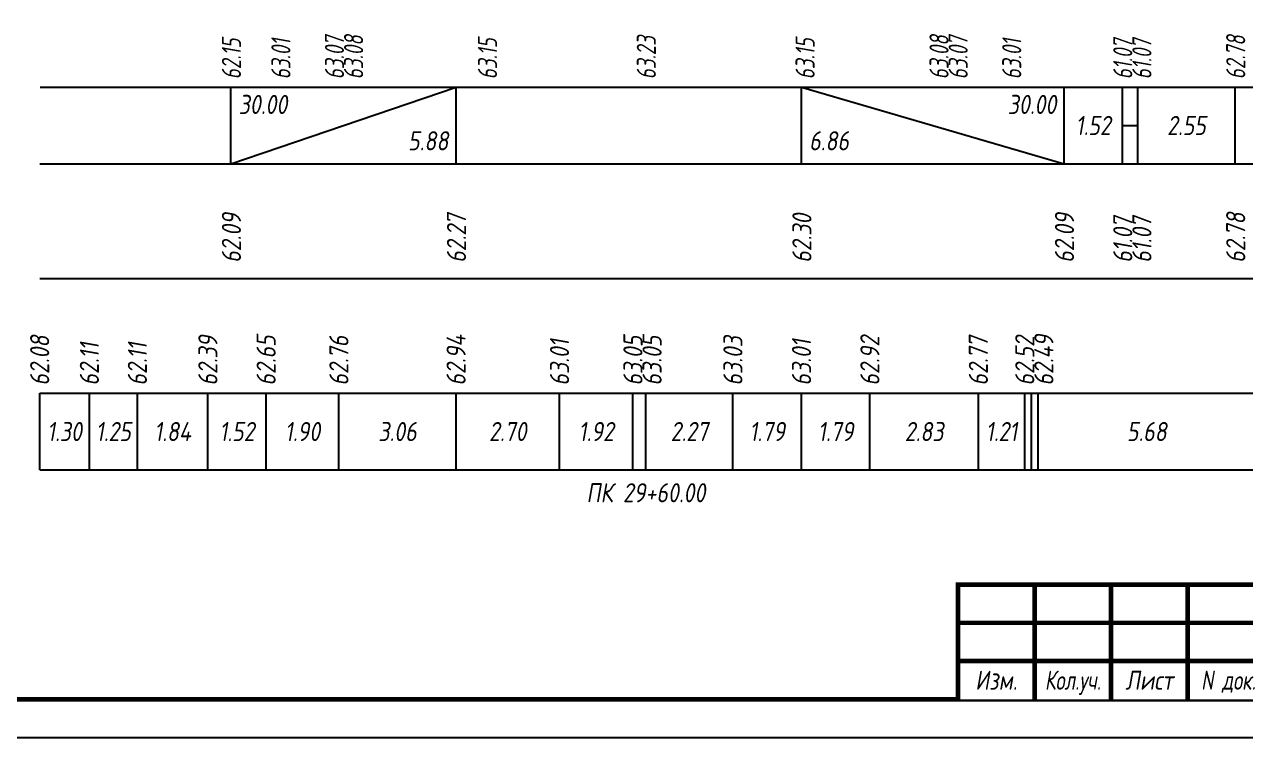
# Model space of a CAD drawing. Extents: x -717 to 1451, y -133302 to 233.
# Drawn here: x 78 to 237.5, y -46421.4 to -46328.2 of the extents above; entities that cross this region are included whole.
import ezdxf
from ezdxf.enums import TextEntityAlignment as Align

# ---------------------------------------------------------------- set-up
doc = ezdxf.new("R2010")
doc.units = 0
for name, color, linetype in [('Зарамочное оформление', 7, 'Continuous'), ('Код_510', 7, 'Continuous'), ('Код_514', 1, 'Continuous'), ('Код_516', 1, 'Continuous'), ('Подписи поперечников', 7, 'Continuous'), ('Таблица', 7, 'Continuous')]:
    doc.layers.add(name, color=color, linetype=linetype)
doc.styles.add('М', font='romand.shx', dxfattribs={"width": 0.8, "oblique": 10, "height": 2.5})

# ---------------------------------------------------------------- blocks, each defined once
blk = doc.blocks.new('Штамп')
at = {"linetype": 'Continuous'}
blk.add_wipeout([(199.95, -411.25), (384.95, -411.25), (384.95, -426.25), (199.95, -426.25)], dxfattribs=at).dxf.layer = 'Зарамочное оформление'
at = {"layer": 'Зарамочное оформление', "linetype": 'Continuous', "lineweight": -3, "const_width": 0.6, "flags": 128}
for points in [[(199.95, -426.25), (199.95, -411.25), (384.95, -411.25)], [(209.95, -411.25), (209.95, -426.25)], [(219.95, -411.25), (219.95, -426.25)], [(229.95, -411.25), (229.95, -426.25)], [(199.95, -416.25), (264.95, -416.25)], [(199.95, -421.25), (264.95, -421.25)]]:
    blk.add_lwpolyline(points, dxfattribs=at)
at = {"layer": 'Зарамочное оформление', "linetype": 'Continuous', "style": 'М', "oblique": 10}
for s, width, p in [('Изм.', 0.8, (204.95, -423.75)), ('Кол.уч.', 0.7, (214.95, -423.75)), ('Лист', 0.8, (224.95, -423.75)), ('N док.', 0.7, (235.28, -423.75))]:
    blk.add_text(s, height=2.5, dxfattribs=dict(at, width=width)).set_placement(p, align=Align.MIDDLE_CENTER)
blk = doc.blocks.new('шифр')
blk.add_blockref('Штамп', (0, -46050))

msp = doc.modelspace()

# ---------------------------------------------------------------- linework, layer by layer
at = {"flags": 128}
msp.add_lwpolyline([(-30.054, -46421.421), (389.946, -46421.421), (389.946, -46124.421), (-30.054, -46124.421)], close=True, dxfattribs=at)
at = {"const_width": 0.6, "flags": 128}
msp.add_lwpolyline([(-10.054, -46416.421), (384.946, -46416.421), (384.946, -46129.421), (-10.054, -46129.421)], close=True, dxfattribs=at)
at = {"layer": 'Код_510'}
for p, q in [((79.946, -46386.421), (79.946, -46376.421)), ((86.438, -46386.421), (86.438, -46376.421)), ((92.712, -46386.421), (92.712, -46376.421)), ((101.923, -46386.421), (101.923, -46376.421)), ((109.536, -46386.421), (109.536, -46376.421)), ((119.045, -46386.421), (119.045, -46376.421)), ((134.356, -46386.421), (134.356, -46376.421)), ((147.874, -46386.421), (147.874, -46376.421)), ((157.469, -46386.421), (157.469, -46376.421)), ((159.163, -46386.421), (159.163, -46376.421)), ((170.531, -46386.421), (170.531, -46376.421)), ((179.496, -46386.421), (179.496, -46376.421)), ((188.432, -46386.421), (188.432, -46376.421)), ((202.606, -46386.421), (202.606, -46376.421)), ((208.67, -46386.421), (208.67, -46376.421)), ((209.536, -46386.421), (209.536, -46376.421)), ((210.409, -46386.421), (210.409, -46376.421))]:
    msp.add_line(p, q, dxfattribs=at)
at = {"layer": 'Код_516'}
for p, q in [((104.946, -46346.421), (104.946, -46336.421)), ((104.946, -46346.421), (134.356, -46336.421)), ((134.356, -46346.421), (134.356, -46336.421)), ((179.496, -46346.421), (179.496, -46336.421)), ((179.496, -46336.421), (213.804, -46346.421)), ((213.804, -46346.421), (213.804, -46336.421)), ((221.423, -46346.421), (221.423, -46336.421)), ((223.423, -46346.421), (223.423, -46336.421)), ((236.182, -46346.421), (236.182, -46336.421)), ((221.423, -46341.421), (223.423, -46341.421))]:
    msp.add_line(p, q, dxfattribs=at)
at = {"layer": 'Таблица'}
for p, q in [((80, -46336.421), (261.236, -46336.421)), ((79.946, -46346.421), (261.182, -46346.421)), ((79.946, -46361.421), (261.182, -46361.421)), ((79.946, -46376.421), (261.182, -46376.421)), ((79.946, -46386.421), (261.182, -46386.421))]:
    msp.add_line(p, q, dxfattribs=at)

# ---------------------------------------------------------------- texts
at = {"layer": 'Код_510', "style": 'М', "oblique": 10, "width": 0.8}
for s, p in [('62.08', (79.946, -46375.421)), ('62.39', (101.923, -46375.421)), ('62.65', (109.536, -46375.421)), ('62.76', (119.045, -46375.421)), ('62.94', (134.356, -46375.421)), ('63.01', (147.874, -46375.421)), ('63.05', (157.469, -46375.421)), ('63.05', (159.969, -46375.421)), ('63.03', (170.531, -46375.421)), ('63.01', (179.496, -46375.421)), ('62.92', (188.432, -46375.421)), ('62.77', (202.606, -46375.421)), ('62.52', (208.67, -46375.421)), ('62.49', (211.17, -46375.421)), ('62.11', (86.438, -46375.421)), ('62.11', (92.712, -46375.421))]:
    msp.add_text(s, height=2.5, rotation=90, dxfattribs=at).set_placement(p, align=Align.MIDDLE_LEFT)
for s, p in [('1.30', (83.192, -46381.421)), ('1.25', (89.575, -46381.421)), ('1.84', (97.318, -46381.421)), ('1.52', (105.729, -46381.421)), ('1.90', (114.291, -46381.421)), ('3.06', (126.701, -46381.421)), ('2.70', (141.115, -46381.421)), ('1.92', (152.672, -46381.421)), ('2.27', (164.847, -46381.421)), ('1.79', (175.014, -46381.421)), ('1.79', (183.964, -46381.421)), ('2.83', (195.519, -46381.421)), ('1.21', (205.638, -46381.421)), ('5.68', (224.614, -46381.421))]:
    msp.add_text(s, height=2.5, dxfattribs=at).set_placement(p, align=Align.MIDDLE_CENTER)
at = {"layer": 'Код_514', "style": 'М', "oblique": 10, "width": 0.7}
for s, p in [('63.07', (118.467, -46335.382)), ('63.08', (120.967, -46335.382)), ('63.23', (159.217, -46335.382)), ('63.08', (197.467, -46335.382)), ('63.07', (199.967, -46335.382)), ('62.78', (236.236, -46335.382)), ('62.15', (105, -46335.382)), ('63.01', (111.467, -46335.382)), ('63.15', (138.467, -46335.382)), ('63.15', (179.967, -46335.382)), ('63.01', (206.967, -46335.382)), ('61.07', (221.478, -46335.382)), ('61.07', (223.978, -46335.382))]:
    msp.add_text(s, height=2.5, rotation=90, dxfattribs=at).set_placement(p, align=Align.MIDDLE_LEFT)
at = {"layer": 'Код_516', "style": 'М', "oblique": 10, "width": 0.8}
msp.add_text('30.00', height=2.5, dxfattribs=at).set_placement((105.946, -46337.421), align=Align.TOP_LEFT)
msp.add_text('30.00', height=2.5, dxfattribs=at).set_placement((212.804, -46337.421), align=Align.TOP_RIGHT)
for s, p in [('1.52', (217.614, -46341.421)), ('2.55', (229.802, -46341.421))]:
    msp.add_text(s, height=2.5, dxfattribs=at).set_placement(p, align=Align.MIDDLE_CENTER)
msp.add_text('5.88', height=2.5, dxfattribs=at).set_placement((133.356, -46345.421), align=Align.BOTTOM_RIGHT)
msp.add_text('6.86', height=2.5, dxfattribs=at).set_placement((180.496, -46345.421), align=Align.BOTTOM_LEFT)
for s, p in [('62.09', (105, -46359.371)), ('62.27', (134.41, -46359.371)), ('62.30', (179.55, -46359.371)), ('62.09', (213.858, -46359.371)), ('61.07', (221.478, -46359.371)), ('61.07', (223.978, -46359.371)), ('62.78', (236.236, -46359.371))]:
    msp.add_text(s, height=2.5, rotation=90, dxfattribs=at).set_placement(p, align=Align.MIDDLE_LEFT)
at = {"layer": 'Подписи поперечников', "style": 'М', "oblique": 10, "width": 0.8}
msp.add_text('ПК 29+60.00', height=2.5, dxfattribs=at).set_placement((159.163, -46391.421), align=Align.BOTTOM_CENTER)

# ---------------------------------------------------------------- next in the draw order: block references
msp.add_blockref('шифр', (0, 59.829))

doc.saveas('drawing.dxf')
